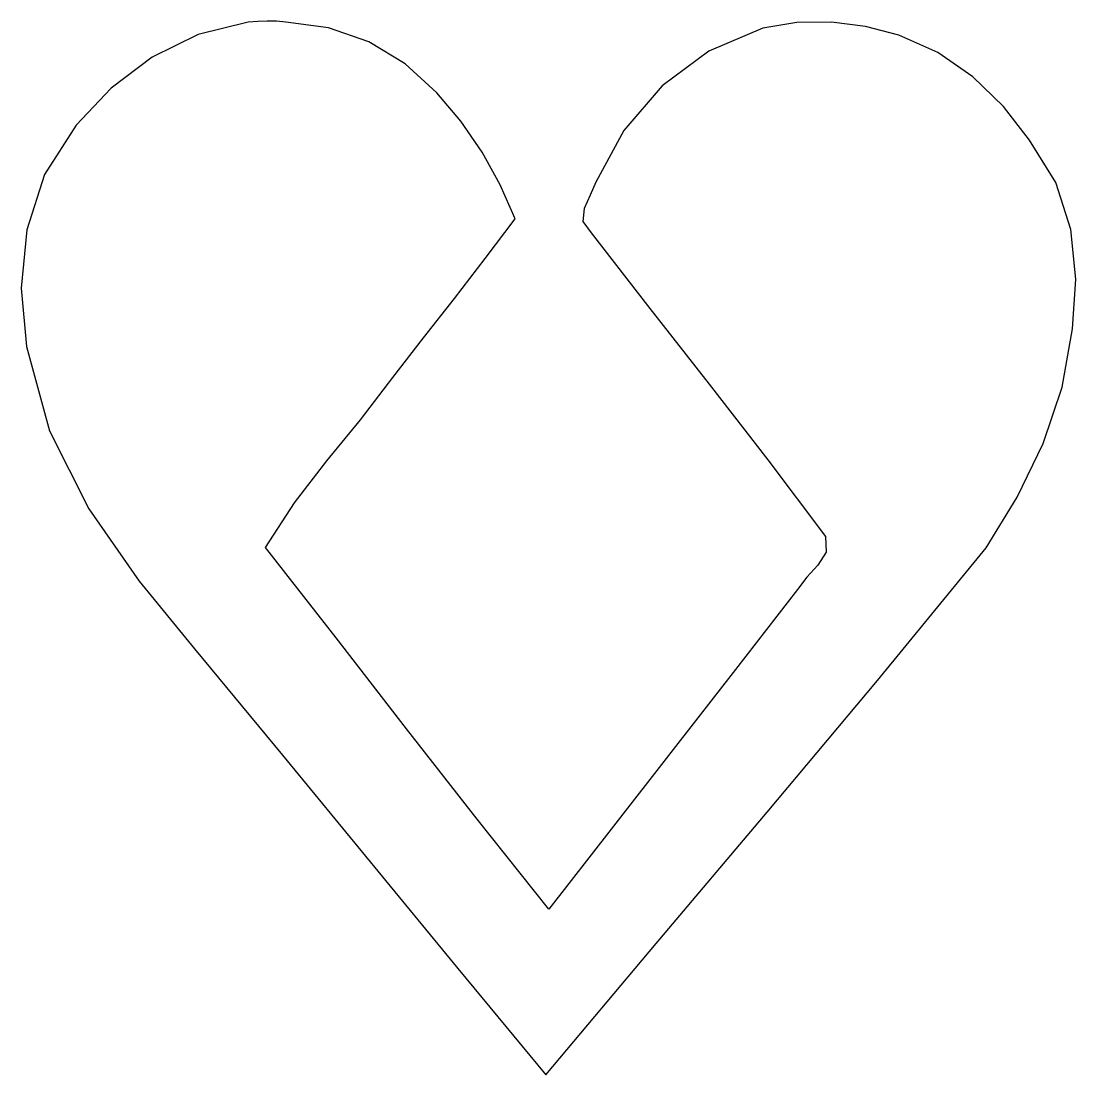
# Model space of a CAD drawing. Extents: x 0 to 245, y 0 to 245.
import ezdxf

# ---------------------------------------------------------------- set-up
doc = ezdxf.new("R2010")
doc.units = 0
doc.layers.add('Layer_1', color=7, linetype='CONTINUOUS')

msp = doc.modelspace()

# ---------------------------------------------------------------- linework, layer by layer
at = {"layer": 'Layer_1', "color": 7}
msp.add_lwpolyline([(52.968608, 244.414594), (41.396944, 241.598642), (30.752544, 236.330282), (21.240472, 229.137418), (13.065792, 220.547962), (5.775168, 209.090682), (1.638096, 196.255274), (0.3396, 182.742962), (1.56472, 169.254946), (6.891928, 149.659442), (16.04864, 131.596322), (27.707912, 114.829946), (40.542792, 99.12465), (60.895096, 74.449722), (81.23464, 49.747378), (101.572216, 25.03741), (121.918608, 0.339594), (147.520512, 30.830026), (173.251656, 61.25621), (198.828784, 91.77409), (223.968608, 122.539594), (231.194096, 134.265562), (237.194384, 146.728442), (241.588032, 159.79065), (243.993608, 173.314594), (244.799216, 184.849386), (243.628752, 196.346138), (240.16276, 207.265434), (234.081816, 217.067858), (228.006776, 224.911122), (220.915192, 231.768586), (212.824776, 237.368138), (203.753224, 241.437674), (196.073128, 243.46277), (188.125368, 244.45383), (180.120384, 244.331042), (172.268608, 243.014594), (159.725512, 237.726298), (148.88804, 229.640898), (140.065856, 219.329842), (133.568608, 207.364594), (132.21228, 204.318994), (130.8108, 201.222866), (130.50152, 198.251506), (132.4218, 195.580186), (146.04828, 178.031202), (159.785736, 160.522426), (173.434168, 142.938642), (186.793608, 125.164594), (186.89088, 121.562842), (185.02124, 118.535282), (182.414872, 115.745858), (180.301944, 112.858506), (165.87228, 94.33945), (151.469488, 75.828026), (137.068336, 57.31461), (122.643608, 38.789594), (106.04068, 59.614106), (89.6468, 80.60617), (73.345072, 101.658698), (57.018608, 122.664594), (63.703344, 132.957378), (71.217328, 142.693842), (78.999048, 152.261586), (86.486992, 162.048218), (93.588992, 171.212554), (100.752808, 180.39949), (107.879112, 189.602386), (114.868608, 198.814594), (111.38632, 206.725906), (107.15944, 214.310962), (102.237152, 221.457266), (96.668648, 228.052338), (89.371176, 234.792706), (80.916584, 239.883922), (71.603072, 243.14889), (61.7288, 244.410502), (59.537808, 244.657058), (57.353896, 244.686186), (55.167392, 244.57849), (52.968608, 244.414586), (52.968608, 244.414589), (52.968608, 244.414592), (52.968608, 244.414595), (52.968608, 244.414594)], dxfattribs=at)

doc.saveas('drawing.dxf')
